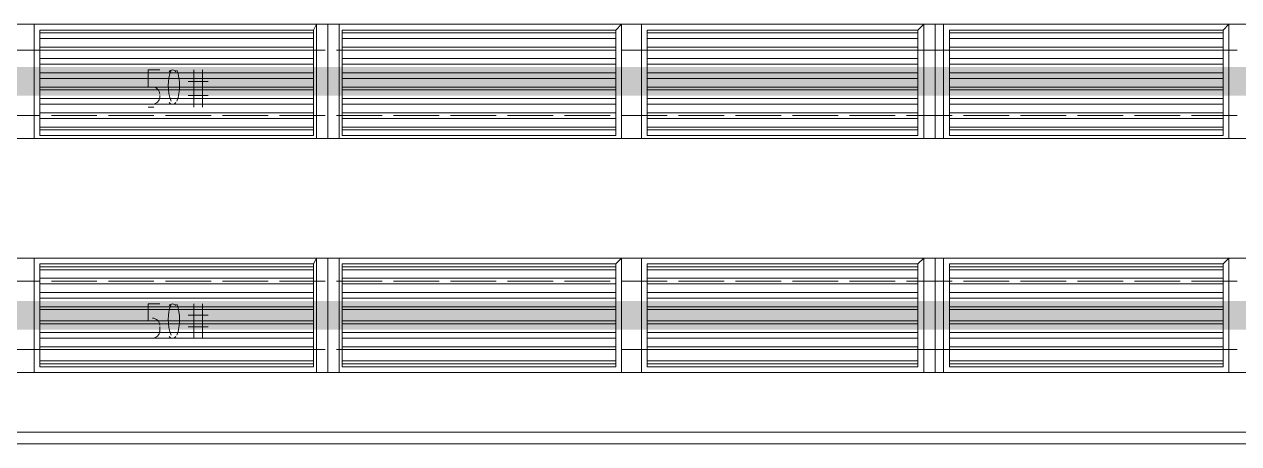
# Model space of a CAD drawing. Header units: millimetres. Extents: x 2315 to 4619, y 1334 to 1897.
# Drawn here: x 3937.27 to 3963.29, y 1503.95 to 1512.93 of the extents above; entities that cross this region are included whole.
import ezdxf

# ---------------------------------------------------------------- set-up
doc = ezdxf.new("R2010")
doc.units = ezdxf.units.MM
doc.linetypes.add('PDF_IMPORT', pattern=[1, 0.8, -0.2])
for name, color, linetype in [('PDF_3中心线层', 1, 'Continuous'), ('PDF_4', 2, 'Continuous'), ('PDF_9双点划线层', 5, 'Continuous')]:
    doc.layers.add(name, color=color, linetype=linetype)
doc.layers.add('PDF_转运站初步方案', color=7, linetype='Continuous', true_color=0x00b85c)

msp = doc.modelspace()

# ---------------------------------------------------------------- hatches: boundary and pattern name
at = {"layer": 'PDF_转运站初步方案', "true_color": 0x00a5dd, "transparency": 33554559}
for points in [[(3335.528, 1512.011), (3335.528, 1511.4), (4290.164, 1511.4), (4290.164, 1512.011)], [(4290.164, 1506.391), (4290.164, 1507.002), (3343.59, 1507.002), (3343.59, 1506.391)]]:
    msp.add_hatch(color=142, dxfattribs=at).paths.add_polyline_path(points)

# ---------------------------------------------------------------- linework, layer by layer
at = {"layer": 'PDF_3中心线层', "linetype": 'PDF_IMPORT', "lineweight": 18, "ltscale": 1.221622}
for points in [[(3689.859, 1512.377), (4033.013, 1512.377)], [(3689.859, 1510.972), (4033.013, 1510.972)], [(3689.859, 1507.43), (4033.013, 1507.43)], [(3689.859, 1505.964), (4033.013, 1505.964)], [(3689.859, 1504.192), (4033.013, 1504.192)]]:
    msp.add_lwpolyline(points, dxfattribs=at)
at = {"layer": 'PDF_4', "lineweight": 18}
for points in [[(3930.763, 1510.484), (3943.773, 1510.484), (3943.773, 1512.927), (3930.763, 1512.927)], [(3943.773, 1510.484), (3956.784, 1510.484), (3956.784, 1512.927), (3943.773, 1512.927)], [(3956.784, 1510.484), (3969.794, 1510.484), (3969.794, 1512.927), (3956.784, 1512.927)], [(3930.763, 1505.475), (3943.773, 1505.475), (3943.773, 1507.918), (3930.763, 1507.918)], [(3943.773, 1505.475), (3956.784, 1505.475), (3956.784, 1507.918), (3943.773, 1507.918)], [(3956.784, 1505.475), (3969.794, 1505.475), (3969.794, 1507.918), (3956.784, 1507.918)]]:
    msp.add_lwpolyline(points, close=True, dxfattribs=at)
at = {"layer": 'PDF_9双点划线层', "lineweight": 20}
for points in [[(3937.482, 1510.484), (3937.482, 1512.927), (3943.529, 1512.927), (3943.529, 1510.484)], [(3944.018, 1510.484), (3944.018, 1512.927), (3950.065, 1512.927), (3950.065, 1510.484)], [(3950.492, 1510.484), (3950.492, 1512.927), (3956.539, 1512.927), (3956.539, 1510.484)], [(3956.967, 1510.484), (3956.967, 1512.927), (3963.075, 1512.927), (3963.075, 1510.484)], [(3937.604, 1510.545), (3937.604, 1512.805), (3943.468, 1512.805), (3943.468, 1510.545)], [(3944.079, 1510.545), (3944.079, 1512.805), (3949.943, 1512.805), (3949.943, 1510.545)], [(3950.614, 1510.545), (3950.614, 1512.805), (3956.417, 1512.805), (3956.417, 1510.545)], [(3957.089, 1510.545), (3957.089, 1512.805), (3962.953, 1512.805), (3962.953, 1510.545)], [(3937.482, 1505.475), (3937.482, 1507.918), (3943.529, 1507.918), (3943.529, 1505.475)], [(3944.018, 1505.475), (3944.018, 1507.918), (3950.065, 1507.918), (3950.065, 1505.475)], [(3950.492, 1505.475), (3950.492, 1507.918), (3956.539, 1507.918), (3956.539, 1505.475)], [(3956.967, 1505.475), (3956.967, 1507.918), (3963.075, 1507.918), (3963.075, 1505.475)], [(3937.604, 1505.597), (3937.604, 1507.796), (3943.468, 1507.796), (3943.468, 1505.597)], [(3944.079, 1505.597), (3944.079, 1507.796), (3949.943, 1507.796), (3949.943, 1505.597)], [(3950.614, 1505.597), (3950.614, 1507.796), (3956.417, 1507.796), (3956.417, 1505.597)], [(3957.089, 1505.597), (3957.089, 1507.796), (3962.953, 1507.796), (3962.953, 1505.597)]]:
    msp.add_lwpolyline(points, close=True, dxfattribs=at)
for points in [[(3943.529, 1512.927), (3943.468, 1512.805)], [(3950.065, 1512.927), (3949.943, 1512.805)], [(3956.539, 1512.927), (3956.417, 1512.805)], [(3963.075, 1512.927), (3962.953, 1512.805)], [(3943.468, 1512.744), (3937.604, 1512.744)], [(3943.468, 1512.622), (3937.604, 1512.622)], [(3949.943, 1512.744), (3944.079, 1512.744)], [(3949.943, 1512.622), (3944.079, 1512.622)], [(3956.417, 1512.744), (3950.614, 1512.744)], [(3956.417, 1512.622), (3950.614, 1512.622)], [(3962.953, 1512.744), (3957.089, 1512.744)], [(3962.953, 1512.622), (3957.089, 1512.622)], [(3943.468, 1512.438), (3937.604, 1512.438)], [(3943.468, 1512.377), (3937.604, 1512.377)], [(3949.943, 1512.438), (3944.079, 1512.438)], [(3949.943, 1512.377), (3944.079, 1512.377)], [(3956.417, 1512.438), (3950.614, 1512.438)], [(3956.417, 1512.377), (3950.614, 1512.377)], [(3962.953, 1512.438), (3957.089, 1512.438)], [(3962.953, 1512.377), (3957.089, 1512.377)], [(3943.468, 1512.194), (3937.604, 1512.194)], [(3943.468, 1512.072), (3937.604, 1512.072)], [(3949.943, 1512.194), (3944.079, 1512.194)], [(3949.943, 1512.072), (3944.079, 1512.072)], [(3956.417, 1512.194), (3950.614, 1512.194)], [(3956.417, 1512.072), (3950.614, 1512.072)], [(3962.953, 1512.194), (3957.089, 1512.194)], [(3962.953, 1512.072), (3957.089, 1512.072)], [(3943.468, 1511.889), (3937.604, 1511.889)], [(3949.943, 1511.889), (3944.079, 1511.889)], [(3956.417, 1511.889), (3950.614, 1511.889)], [(3962.953, 1511.889), (3957.089, 1511.889)], [(3943.468, 1511.767), (3937.604, 1511.767)], [(3943.468, 1511.583), (3937.604, 1511.583)], [(3949.943, 1511.767), (3944.079, 1511.767)], [(3949.943, 1511.583), (3944.079, 1511.583)], [(3956.417, 1511.767), (3950.614, 1511.767)], [(3956.417, 1511.583), (3950.614, 1511.583)], [(3962.953, 1511.767), (3957.089, 1511.767)], [(3962.953, 1511.583), (3957.089, 1511.583)], [(3943.468, 1511.522), (3937.604, 1511.522)], [(3943.468, 1511.339), (3937.604, 1511.339)], [(3949.943, 1511.522), (3944.079, 1511.522)], [(3949.943, 1511.339), (3944.079, 1511.339)], [(3956.417, 1511.522), (3950.614, 1511.522)], [(3956.417, 1511.339), (3950.614, 1511.339)], [(3962.953, 1511.522), (3957.089, 1511.522)], [(3962.953, 1511.339), (3957.089, 1511.339)], [(3943.468, 1511.217), (3937.604, 1511.217)], [(3943.468, 1511.034), (3937.604, 1511.034)], [(3949.943, 1511.217), (3944.079, 1511.217)], [(3949.943, 1511.034), (3944.079, 1511.034)], [(3956.417, 1511.217), (3950.614, 1511.217)], [(3956.417, 1511.034), (3950.614, 1511.034)], [(3962.953, 1511.217), (3957.089, 1511.217)], [(3962.953, 1511.034), (3957.089, 1511.034)], [(3943.468, 1510.911), (3937.604, 1510.911)], [(3949.943, 1510.911), (3944.079, 1510.911)], [(3956.417, 1510.911), (3950.614, 1510.911)], [(3962.953, 1510.911), (3957.089, 1510.911)], [(3943.468, 1510.728), (3937.604, 1510.728)], [(3943.468, 1510.667), (3937.604, 1510.667)], [(3949.943, 1510.728), (3944.079, 1510.728)], [(3949.943, 1510.667), (3944.079, 1510.667)], [(3956.417, 1510.728), (3950.614, 1510.728)], [(3956.417, 1510.667), (3950.614, 1510.667)], [(3962.953, 1510.728), (3957.089, 1510.728)], [(3962.953, 1510.667), (3957.089, 1510.667)], [(3943.529, 1510.484), (3937.482, 1510.484)], [(3950.065, 1510.484), (3944.018, 1510.484)], [(3956.539, 1510.484), (3950.492, 1510.484)], [(3963.075, 1510.484), (3956.967, 1510.484)], [(3943.529, 1507.918), (3943.468, 1507.796)], [(3950.065, 1507.918), (3949.943, 1507.796)], [(3956.539, 1507.918), (3956.417, 1507.796)], [(3963.075, 1507.918), (3962.953, 1507.796)], [(3943.468, 1507.735), (3937.604, 1507.735)], [(3943.468, 1507.674), (3937.604, 1507.674)], [(3949.943, 1507.735), (3944.079, 1507.735)], [(3949.943, 1507.674), (3944.079, 1507.674)], [(3956.417, 1507.735), (3950.614, 1507.735)], [(3956.417, 1507.674), (3950.614, 1507.674)], [(3962.953, 1507.735), (3957.089, 1507.735)], [(3962.953, 1507.674), (3957.089, 1507.674)], [(3943.468, 1507.491), (3937.604, 1507.491)], [(3949.943, 1507.491), (3944.079, 1507.491)], [(3956.417, 1507.491), (3950.614, 1507.491)], [(3962.953, 1507.491), (3957.089, 1507.491)], [(3943.468, 1507.369), (3937.604, 1507.369)], [(3943.468, 1507.185), (3937.604, 1507.185)], [(3949.943, 1507.369), (3944.079, 1507.369)], [(3949.943, 1507.185), (3944.079, 1507.185)], [(3956.417, 1507.369), (3950.614, 1507.369)], [(3956.417, 1507.185), (3950.614, 1507.185)], [(3962.953, 1507.369), (3957.089, 1507.369)], [(3962.953, 1507.185), (3957.089, 1507.185)], [(3943.468, 1507.063), (3937.604, 1507.063)], [(3943.468, 1506.88), (3937.604, 1506.88)], [(3949.943, 1507.063), (3944.079, 1507.063)], [(3949.943, 1506.88), (3944.079, 1506.88)], [(3956.417, 1507.063), (3950.614, 1507.063)], [(3956.417, 1506.88), (3950.614, 1506.88)], [(3962.953, 1507.063), (3957.089, 1507.063)], [(3962.953, 1506.88), (3957.089, 1506.88)], [(3943.468, 1506.819), (3937.604, 1506.819)], [(3949.943, 1506.819), (3944.079, 1506.819)], [(3956.417, 1506.819), (3950.614, 1506.819)], [(3962.953, 1506.819), (3957.089, 1506.819)], [(3943.468, 1506.575), (3937.604, 1506.575)], [(3943.468, 1506.514), (3937.604, 1506.514)], [(3943.468, 1506.33), (3937.604, 1506.33)], [(3949.943, 1506.575), (3944.079, 1506.575)], [(3949.943, 1506.514), (3944.079, 1506.514)], [(3949.943, 1506.33), (3944.079, 1506.33)], [(3956.417, 1506.575), (3950.614, 1506.575)], [(3956.417, 1506.514), (3950.614, 1506.514)], [(3956.417, 1506.33), (3950.614, 1506.33)], [(3962.953, 1506.575), (3957.089, 1506.575)], [(3962.953, 1506.514), (3957.089, 1506.514)], [(3962.953, 1506.33), (3957.089, 1506.33)], [(3943.468, 1506.208), (3937.604, 1506.208)], [(3949.943, 1506.208), (3944.079, 1506.208)], [(3956.417, 1506.208), (3950.614, 1506.208)], [(3962.953, 1506.208), (3957.089, 1506.208)], [(3943.468, 1506.025), (3937.604, 1506.025)], [(3943.468, 1505.964), (3937.604, 1505.964)], [(3949.943, 1506.025), (3944.079, 1506.025)], [(3949.943, 1505.964), (3944.079, 1505.964)], [(3956.417, 1506.025), (3950.614, 1506.025)], [(3956.417, 1505.964), (3950.614, 1505.964)], [(3962.953, 1506.025), (3957.089, 1506.025)], [(3962.953, 1505.964), (3957.089, 1505.964)], [(3943.468, 1505.72), (3937.604, 1505.72)], [(3943.468, 1505.658), (3937.604, 1505.658)], [(3949.943, 1505.72), (3944.079, 1505.72)], [(3949.943, 1505.658), (3944.079, 1505.658)], [(3956.417, 1505.72), (3950.614, 1505.72)], [(3956.417, 1505.658), (3950.614, 1505.658)], [(3962.953, 1505.72), (3957.089, 1505.72)], [(3962.953, 1505.658), (3957.089, 1505.658)], [(3943.529, 1505.475), (3937.482, 1505.475)], [(3950.065, 1505.475), (3944.018, 1505.475)], [(3956.539, 1505.475), (3950.492, 1505.475)], [(3963.075, 1505.475), (3956.967, 1505.475)]]:
    msp.add_lwpolyline(points, dxfattribs=at)
at = {"layer": 'PDF_转运站初步方案', "color": 2, "lineweight": 5}
for points in [[(3940.047, 1511.583), (3939.925, 1511.583), (3939.925, 1511.95), (3940.17, 1511.95)], [(3940.903, 1511.156), (3940.903, 1511.95)], [(3941.086, 1511.95), (3941.086, 1511.156)], [(3940.78, 1511.705), (3941.208, 1511.705)], [(3940.17, 1511.339), (3940.17, 1511.4)], [(3941.208, 1511.4), (3940.78, 1511.4)], [(3939.925, 1511.156), (3940.047, 1511.156)], [(3940.047, 1506.575), (3939.925, 1506.575), (3939.925, 1506.941), (3940.17, 1506.941)], [(3940.903, 1506.208), (3940.903, 1506.941)], [(3941.086, 1506.941), (3941.086, 1506.208)], [(3940.78, 1506.697), (3941.208, 1506.697)], [(3940.17, 1506.33), (3940.17, 1506.452)], [(3941.208, 1506.452), (3940.78, 1506.452)], [(3939.925, 1506.208), (3940.047, 1506.208)]]:
    msp.add_lwpolyline(points, dxfattribs=at)
at = {"layer": 'PDF_转运站初步方案', "color": 142, "lineweight": 5, "true_color": 0x00a5dd}
msp.add_lwpolyline([(3419.942, 1504.192), (4209.904, 1504.192)], dxfattribs=at)
at = {"layer": 'PDF_转运站初步方案', "color": 6, "lineweight": 18}
msp.add_lwpolyline([(3689.859, 1503.948), (4033.013, 1503.948)], dxfattribs=at)
at = {"layer": 'PDF_转运站初步方案', "color": 2, "lineweight": 5}
for centre, radius, start, end in [((3941.278, 1511.614), 0.925, 158.9095, 201.0905), ((3940.444, 1511.858), 0.0917, 36.5178, 143.4822), ((3939.672, 1511.614), 0.925, 338.9095, 21.0905), ((3940.017, 1511.431), 0.153, 359.9993, 90.0007), ((3940.017, 1511.37), 0.153, 269.9993, 0.0007), ((3940.444, 1511.308), 0.0917, 216.5178, 323.4822), ((3941.278, 1506.605), 0.925, 158.9095, 201.0905), ((3940.444, 1506.849), 0.0917, 36.5178, 143.4822), ((3939.672, 1506.605), 0.925, 338.9095, 21.0905), ((3940.017, 1506.483), 0.153, 359.9993, 90.0007), ((3940.017, 1506.361), 0.153, 269.9993, 0.0007), ((3940.444, 1506.3), 0.0917, 216.5178, 323.4822)]:
    msp.add_arc(centre, radius, start, end, dxfattribs=at)

doc.saveas('drawing.dxf')
